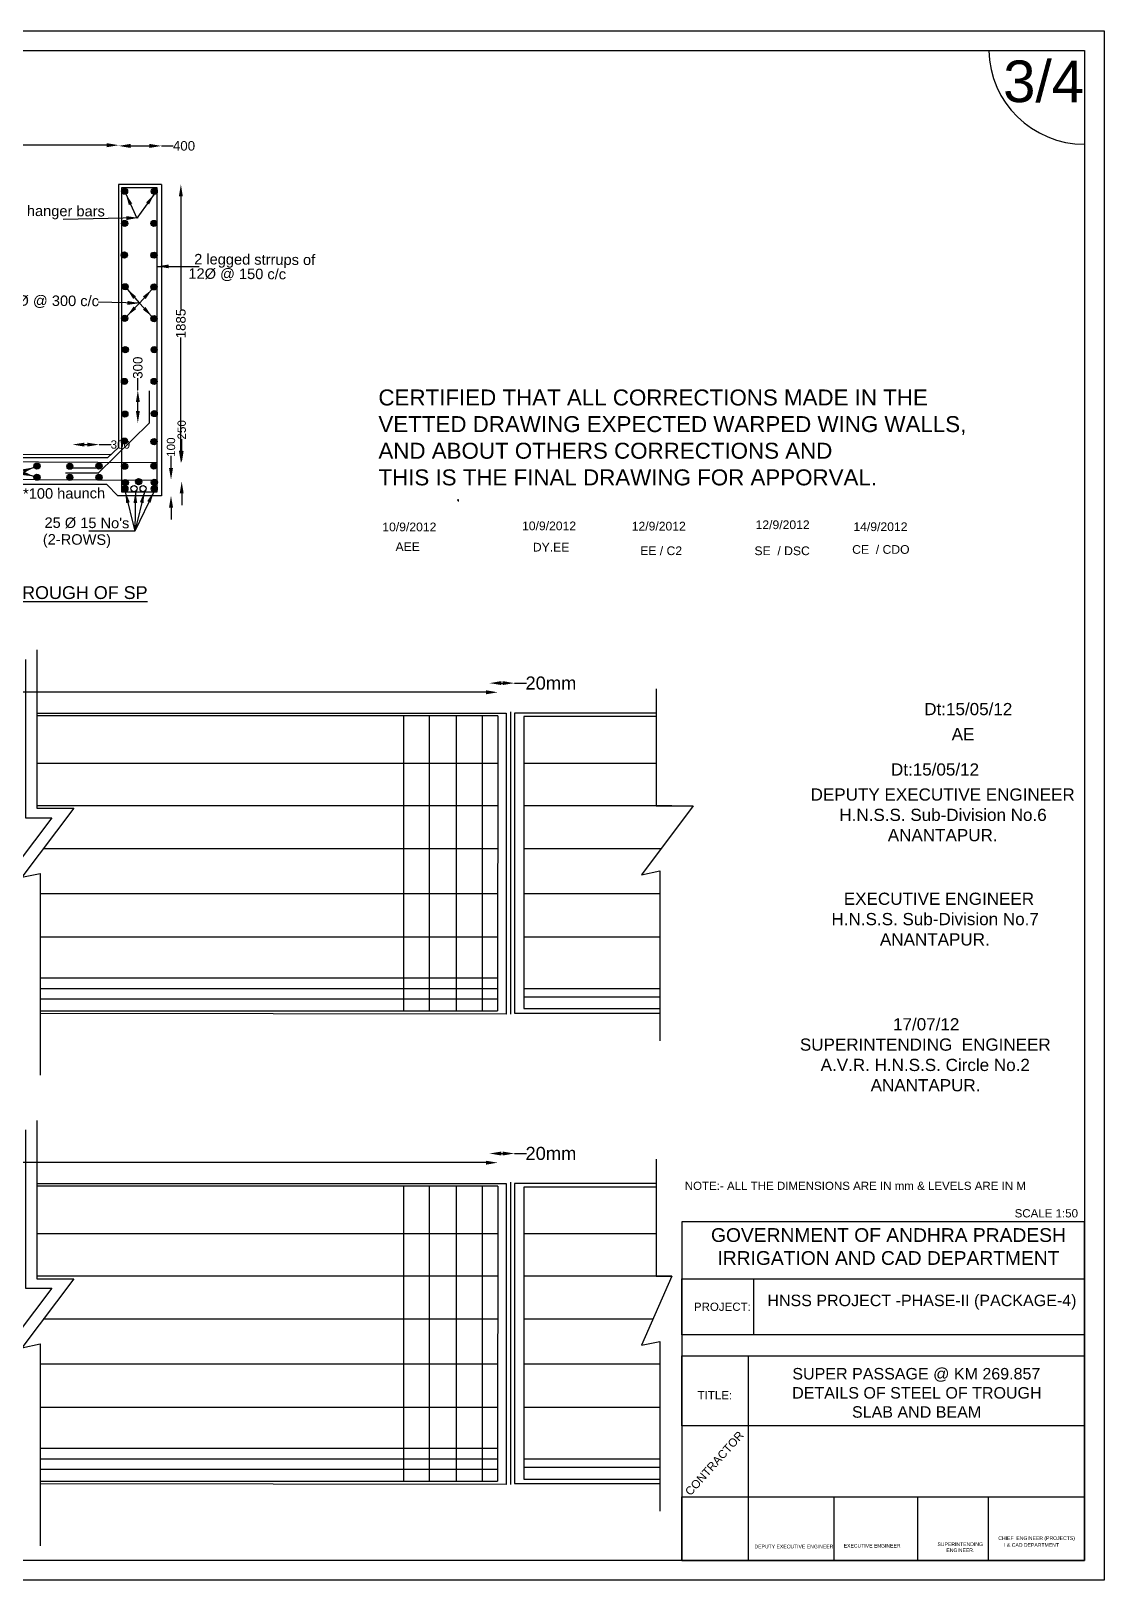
# Model space of a CAD drawing. Header units: millimetres. Extents: x 119690 to 138539, y -2815 to 10204.
# Drawn here: x 129523 to 138539, y -2815 to 10204 of the extents above; entities that cross this region are included whole.
import ezdxf

# ---------------------------------------------------------------- set-up
doc = ezdxf.new("R2010")
doc.units = ezdxf.units.MM
doc.header["$MEASUREMENT"] = 0
doc.layers.add('DRAWING', color=7, linetype='Continuous')
doc.layers.add('TEXT', color=7, linetype='Continuous')
doc.styles.get("Standard").update_dxf_attribs({"font": 'arial.ttf'})
doc.dimstyles.get("Standard").update_dxf_attribs({"dimtxt": 110, "dimasz": 100, "dimexe": 0.18, "dimexo": 0.0625, "dimgap": 0.09, "dimtad": 0, "dimdec": 0, "dimzin": 0, "dimdsep": 46, "dimtxsty": 'Standard', "dimcen": 0.09, "dimse1": 1, "dimse2": 1, "dimadec": 0, "dimazin": 0, "dimtfac": 1, "dimtdec": 0, "dimtofl": 0, "dimtmove": 0, "dimatfit": 3, "dimfxl": 1, "dimtolj": 1, "dimtzin": 0, "dimarcsym": 0})

# ---------------------------------------------------------------- blocks, each defined once
blk = doc.blocks.new('*D33')
at = {"layer": 'Defpoints', "color": 0}
for p in [(130619, 8915), (130619, 6576), (130783, 6576)]:
    blk.add_point(p, dxfattribs=at)
at = {"layer": 'TEXT', "color": 0, "lineweight": -2}
for p, q in [((130783, 8815), (130783, 7862)), ((130783, 6676), (130783, 7629))]:
    blk.add_line(p, q, dxfattribs=at)
at = {"layer": 'TEXT', "color": 0}
for points in [[(130766, 8815), (130799, 8815), (130783, 8915)], [(130766, 6676), (130799, 6676), (130783, 6576)]]:
    blk.add_solid(points, dxfattribs=at)
at = {"layer": 'TEXT', "color": 0, "insert": (130783, 7745), "char_height": 80, "attachment_point": 5, "rotation": 90}
blk.add_mtext('\\A1;1885', dxfattribs=at)
blk = doc.blocks.new('*D31')
at = {"layer": 'Defpoints', "color": 0}
for p in [(130421, 7185), (130434, 7185), (130431, 6909)]:
    blk.add_point(p, dxfattribs=at)
at = {"layer": 'TEXT', "color": 0, "lineweight": -2}
for p, q in [((130421, 7185), (130421, 7285)), ((130421, 7009), (130421, 7085))]:
    blk.add_line(p, q, dxfattribs=at)
at = {"layer": 'TEXT', "color": 0}
for points in [[(130405, 7085), (130438, 7085), (130421, 7185)], [(130405, 7009), (130438, 7009), (130421, 6909)]]:
    blk.add_solid(points, dxfattribs=at)
at = {"layer": 'TEXT', "color": 0, "insert": (130421, 7374), "char_height": 80, "attachment_point": 5, "rotation": 90}
blk.add_mtext('\\A1;300', dxfattribs=at)
blk = doc.blocks.new('*D34')
at = {"layer": 'Defpoints', "color": 0}
for p in [(130260, 9244), (126599, 8939), (130260, 8915)]:
    blk.add_point(p, dxfattribs=at)
at = {"layer": 'DRAWING', "color": 0, "lineweight": -2}
for p, q in [((126699, 9244), (128348, 9244)), ((130160, 9244), (128558, 9244))]:
    blk.add_line(p, q, dxfattribs=at)
at = {"layer": 'DRAWING', "color": 0}
for points in [[(126699, 9261), (126699, 9227), (126599, 9244)], [(130160, 9261), (130160, 9227), (130260, 9244)]]:
    blk.add_solid(points, dxfattribs=at)
at = {"layer": 'DRAWING', "color": 0, "insert": (128453, 9244), "char_height": 70, "attachment_point": 5}
blk.add_mtext('\\A1;2800', dxfattribs=at)
blk = doc.blocks.new('*D32')
at = {"layer": 'Defpoints', "color": 0}
for p in [(130619, 9238), (130260, 8915), (130619, 8915)]:
    blk.add_point(p, dxfattribs=at)
at = {"layer": 'TEXT', "color": 0, "lineweight": -2}
for p, q in [((130360, 9238), (130519, 9238)), ((130619, 9238), (130719, 9238))]:
    blk.add_line(p, q, dxfattribs=at)
at = {"layer": 'TEXT', "color": 0}
for points in [[(130360, 9255), (130360, 9221), (130260, 9238)], [(130519, 9255), (130519, 9221), (130619, 9238)]]:
    blk.add_solid(points, dxfattribs=at)
at = {"layer": 'TEXT', "color": 0, "insert": (130809, 9238), "char_height": 80, "attachment_point": 5}
blk.add_mtext('\\A1;400', dxfattribs=at)
blk = doc.blocks.new('*D40')
at = {"layer": 'Defpoints', "color": 0}
for p in [(130096, 6728), (129872, 6497), (130096, 6500)]:
    blk.add_point(p, dxfattribs=at)
at = {"layer": 'DRAWING', "color": 0, "lineweight": -2}
for p, q in [((129972, 6728), (129996, 6728)), ((130096, 6728), (130196, 6728))]:
    blk.add_line(p, q, dxfattribs=at)
at = {"layer": 'DRAWING', "color": 0}
for points in [[(129972, 6744), (129972, 6711), (129872, 6728)], [(129996, 6744), (129996, 6711), (130096, 6728)]]:
    blk.add_solid(points, dxfattribs=at)
at = {"layer": 'DRAWING', "color": 0, "insert": (130274, 6728), "char_height": 70, "attachment_point": 5}
blk.add_mtext('\\A1;300', dxfattribs=at)
blk = doc.blocks.new('*D41')
at = {"layer": 'Defpoints', "color": 0}
for p in [(130619, 6432), (130700, 6432), (130619, 6298)]:
    blk.add_point(p, dxfattribs=at)
at = {"layer": 'DRAWING', "color": 0, "lineweight": -2}
for p, q in [((130700, 6532), (130700, 6632)), ((130700, 6198), (130700, 6098))]:
    blk.add_line(p, q, dxfattribs=at)
at = {"layer": 'DRAWING', "color": 0}
for points in [[(130683, 6532), (130717, 6532), (130700, 6432)], [(130683, 6198), (130717, 6198), (130700, 6298)]]:
    blk.add_solid(points, dxfattribs=at)
at = {"layer": 'DRAWING', "color": 0, "insert": (130700, 6706), "char_height": 70, "attachment_point": 5, "rotation": 90}
blk.add_mtext('\\A1;100', dxfattribs=at)
blk = doc.blocks.new('*D42')
at = {"layer": 'Defpoints', "color": 0}
for p in [(130585, 6574), (130790, 6574), (130584, 6418)]:
    blk.add_point(p, dxfattribs=at)
at = {"layer": 'DRAWING', "color": 0, "lineweight": -2}
for p, q in [((130790, 6674), (130790, 6774)), ((130790, 6318), (130790, 6218))]:
    blk.add_line(p, q, dxfattribs=at)
at = {"layer": 'DRAWING', "color": 0}
for points in [[(130773, 6674), (130806, 6674), (130790, 6574)], [(130773, 6318), (130806, 6318), (130790, 6418)]]:
    blk.add_solid(points, dxfattribs=at)
at = {"layer": 'DRAWING', "color": 0, "insert": (130790, 6852), "char_height": 70, "attachment_point": 5, "rotation": 90}
blk.add_mtext('\\A1;250', dxfattribs=at)
blk = doc.blocks.new('*D43')
at = {"layer": 'Defpoints', "color": 0}
for p in [(121809, 4471), (121741, 1947), (129601, 1947)]:
    blk.add_point(p, dxfattribs=at)
at = {"layer": 'DRAWING', "color": 0, "lineweight": -2}
for p, q in [((121741, 4371), (121741, 3368)), ((121741, 2047), (121741, 3050))]:
    blk.add_line(p, q, dxfattribs=at)
at = {"layer": 'DRAWING', "color": 0}
for points in [[(121724, 4371), (121758, 4371), (121741, 4471)], [(121724, 2047), (121758, 2047), (121741, 1947)]]:
    blk.add_solid(points, dxfattribs=at)
at = {"layer": 'DRAWING', "color": 0, "insert": (121741, 3209), "char_height": 110, "attachment_point": 5, "rotation": 90}
blk.add_mtext('\\A1;1490', dxfattribs=at)
blk = doc.blocks.new('*D44')
at = {"layer": 'Defpoints', "color": 0}
for p in [(133446, 4646), (121601, 4471), (133446, 4471)]:
    blk.add_point(p, dxfattribs=at)
at = {"layer": 'DRAWING', "color": 0, "lineweight": -2}
for p, q in [((121701, 4646), (127322, 4646)), ((133346, 4646), (127725, 4646))]:
    blk.add_line(p, q, dxfattribs=at)
at = {"layer": 'DRAWING', "color": 0}
for points in [[(121701, 4663), (121701, 4629), (121601, 4646)], [(133346, 4663), (133346, 4629), (133446, 4646)]]:
    blk.add_solid(points, dxfattribs=at)
at = {"layer": 'DRAWING', "color": 0, "insert": (127523, 4646), "char_height": 110, "attachment_point": 5}
blk.add_mtext('\\A1;14980', dxfattribs=at)
blk = doc.blocks.new('*D45')
at = {"layer": 'Defpoints', "color": 0}
for p in [(133586, 4723), (133376, 4471), (133586, 4471)]:
    blk.add_point(p, dxfattribs=at)
at = {"layer": 'DRAWING', "color": 0, "lineweight": -2}
for p, q in [((133476, 4723), (133486, 4723)), ((133586, 4723), (133686, 4723))]:
    blk.add_line(p, q, dxfattribs=at)
at = {"layer": 'DRAWING', "color": 0}
for points in [[(133476, 4740), (133476, 4707), (133376, 4723)], [(133486, 4740), (133486, 4707), (133586, 4723)]]:
    blk.add_solid(points, dxfattribs=at)
at = {"layer": 'DRAWING', "color": 0, "insert": (133892, 4723), "char_height": 110, "attachment_point": 5}
blk.add_mtext('\\A1;20mm ', dxfattribs=at)
blk = doc.blocks.new('*D47')
at = {"layer": 'Defpoints', "color": 0}
for p in [(133446, 693), (120387, 517), (133446, 517)]:
    blk.add_point(p, dxfattribs=at)
at = {"layer": 'DRAWING', "color": 0, "lineweight": -2}
for p, q in [((120487, 693), (126715, 693)), ((133346, 693), (127118, 693))]:
    blk.add_line(p, q, dxfattribs=at)
at = {"layer": 'DRAWING', "color": 0}
for points in [[(120487, 709), (120487, 676), (120387, 693)], [(133346, 709), (133346, 676), (133446, 693)]]:
    blk.add_solid(points, dxfattribs=at)
at = {"layer": 'DRAWING', "color": 0, "insert": (126916, 693), "char_height": 110, "attachment_point": 5}
blk.add_mtext('\\A1;14980', dxfattribs=at)
blk = doc.blocks.new('*D49')
at = {"layer": 'Defpoints', "color": 0}
for p in [(133586, 770), (133376, 517), (133586, 517)]:
    blk.add_point(p, dxfattribs=at)
at = {"layer": 'DRAWING', "color": 0, "lineweight": -2}
for p, q in [((133476, 770), (133486, 770)), ((133586, 770), (133686, 770))]:
    blk.add_line(p, q, dxfattribs=at)
at = {"layer": 'DRAWING', "color": 0}
for points in [[(133476, 786), (133476, 753), (133376, 770)], [(133486, 786), (133486, 753), (133586, 770)]]:
    blk.add_solid(points, dxfattribs=at)
at = {"layer": 'DRAWING', "color": 0, "insert": (133892, 770), "char_height": 110, "attachment_point": 5}
blk.add_mtext('\\A1;20mm ', dxfattribs=at)

msp = doc.modelspace()

# ---------------------------------------------------------------- hatches: boundary and pattern name
at = {"layer": 'DRAWING'}
h = msp.add_hatch(color=256, dxfattribs=at)
h.paths.add_polyline_path([(130283.7, 8857.3, -0.1836477), (130290.2, 8874.5), (130328.7, 8874.5, -0.1064012), (130334.1, 8865), (130334.1, 8849.7, -0.8591403)])
h.paths.add_polyline_path([(130328.7, 8874.5), (130290.2, 8874.5, -0.4491542)])
h = msp.add_hatch(color=256, dxfattribs=at)
h.paths.add_polyline_path([(130533, 8857.3, -0.1836477), (130539.5, 8874.5), (130578.1, 8874.5, -0.1064012), (130583.4, 8865), (130583.4, 8849.7, -0.8591403)])
h.paths.add_polyline_path([(130578.1, 8874.5), (130539.5, 8874.5, -0.4491542)])
h = msp.add_hatch(color=256, dxfattribs=at)
h.paths.add_polyline_path([(130285, 8586.2, -0.1836477), (130291.5, 8603.3), (130330.1, 8603.3, -0.1064012), (130335.4, 8593.9), (130335.4, 8578.5, -0.8591403)])
h.paths.add_polyline_path([(130330.1, 8603.3), (130291.5, 8603.3, -0.4491542)])
h = msp.add_hatch(color=256, dxfattribs=at)
h.paths.add_polyline_path([(130530.5, 8586.2, -0.1836477), (130537, 8603.3), (130575.5, 8603.3, -0.1064012), (130580.9, 8593.9), (130580.9, 8578.5, -0.8591403)])
h.paths.add_polyline_path([(130575.5, 8603.3), (130537, 8603.3, -0.4491542)])
h = msp.add_hatch(color=256, dxfattribs=at)
h.paths.add_polyline_path([(130282.4, 8321, -0.1836477), (130288.9, 8338.1), (130327.4, 8338.1, -0.1064012), (130332.8, 8328.7), (130332.8, 8313.3, -0.8591403)])
h.paths.add_polyline_path([(130327.4, 8338.1), (130288.9, 8338.1, -0.4491542)])
h = msp.add_hatch(color=256, dxfattribs=at)
h.paths.add_polyline_path([(130531.7, 8319.7, -0.1836477), (130538.2, 8336.8), (130576.8, 8336.8, -0.1064012), (130582.1, 8327.4), (130582.1, 8312, -0.8591403)])
h.paths.add_polyline_path([(130576.8, 8336.8), (130538.2, 8336.8, -0.4491542)])
h = msp.add_hatch(color=256, dxfattribs=at)
h.paths.add_polyline_path([(130288.9, 8054.1, -0.1836477), (130295.4, 8071.2), (130333.9, 8071.2, -0.1064012), (130339.3, 8061.8), (130339.3, 8046.4, -0.8591403)])
h.paths.add_polyline_path([(130333.9, 8071.2), (130295.4, 8071.2, -0.4491542)])
h = msp.add_hatch(color=256, dxfattribs=at)
h.paths.add_polyline_path([(130531.7, 8052.8, -0.1836477), (130538.2, 8069.9), (130576.8, 8069.9, -0.1064012), (130582.1, 8060.5), (130582.1, 8045.1, -0.8591403)])
h.paths.add_polyline_path([(130576.8, 8069.9), (130538.2, 8069.9, -0.4491542)])
h = msp.add_hatch(color=256, dxfattribs=at)
h.paths.add_polyline_path([(130285, 7789.4, -0.1836477), (130291.5, 7806.6), (130330.1, 7806.6, -0.1064012), (130335.4, 7797.1), (130335.4, 7781.8, -0.8591403)])
h.paths.add_polyline_path([(130330.1, 7806.6), (130291.5, 7806.6, -0.4491542)])
h = msp.add_hatch(color=256, dxfattribs=at)
h.paths.add_polyline_path([(130531.7, 7785.6, -0.1836477), (130538.2, 7802.7), (130576.8, 7802.7, -0.1064012), (130582.1, 7793.2), (130582.1, 7777.9, -0.8591403)])
h.paths.add_polyline_path([(130576.8, 7802.7), (130538.2, 7802.7, -0.4491542)])
h = msp.add_hatch(color=256, dxfattribs=at)
h.paths.add_polyline_path([(130289.9, 7525.2, -0.1836477), (130296.4, 7542.3), (130334.9, 7542.3, -0.1064012), (130340.3, 7532.9), (130340.3, 7517.5, -0.8591403)])
h.paths.add_polyline_path([(130334.9, 7542.3), (130296.4, 7542.3, -0.4491542)])
h = msp.add_hatch(color=256, dxfattribs=at)
h.paths.add_polyline_path([(130532.6, 7525.2, -0.1836477), (130539.1, 7542.3), (130577.6, 7542.3, -0.1064012), (130583, 7532.9), (130583, 7517.5, -0.8591403)])
h.paths.add_polyline_path([(130577.6, 7542.3), (130539.1, 7542.3, -0.4491542)])
h = msp.add_hatch(color=256, dxfattribs=at)
h.paths.add_polyline_path([(130283.4, 7258.8, -0.1836477), (130289.9, 7275.9), (130328.4, 7275.9, -0.1064012), (130333.7, 7266.5), (130333.7, 7251.1, -0.8591403)])
h.paths.add_polyline_path([(130328.4, 7275.9), (130289.9, 7275.9, -0.4491542)])
h = msp.add_hatch(color=256, dxfattribs=at)
h.paths.add_polyline_path([(130531.8, 7258.8, -0.1836477), (130538.3, 7275.9), (130576.8, 7275.9, -0.1064012), (130582.2, 7266.5), (130582.2, 7251.1, -0.8591403)])
h.paths.add_polyline_path([(130576.8, 7275.9), (130538.3, 7275.9, -0.4491542)])
h = msp.add_hatch(color=256, dxfattribs=at)
h.paths.add_polyline_path([(130286.6, 6984.1, -0.1836477), (130293.2, 7001.3), (130331.7, 7001.3, -0.1064012), (130337, 6991.8), (130337, 6976.5, -0.8591403)])
h.paths.add_polyline_path([(130331.7, 7001.3), (130293.2, 7001.3, -0.4491542)])
h = msp.add_hatch(color=256, dxfattribs=at)
h.paths.add_polyline_path([(130533.4, 6989, -0.1836477), (130539.9, 7006.1), (130578.4, 7006.1, -0.1064012), (130583.8, 6996.7), (130583.8, 6981.3, -0.8591403)])
h.paths.add_polyline_path([(130578.4, 7006.1), (130539.9, 7006.1, -0.4491542)])
h = msp.add_hatch(color=256, dxfattribs=at)
h.paths.add_polyline_path([(130283.4, 6756.7, -0.1836477), (130289.9, 6773.8), (130328.4, 6773.8, -0.1064012), (130333.7, 6764.3), (130333.7, 6749, -0.8591403)])
h.paths.add_polyline_path([(130328.4, 6773.8), (130289.9, 6773.8, -0.4491542)])
h = msp.add_hatch(color=256, dxfattribs=at)
h.paths.add_polyline_path([(130531.7, 6752.6, -0.1836477), (130538.2, 6769.7), (130576.8, 6769.7, -0.1064012), (130582.1, 6760.3), (130582.1, 6744.9, -0.8591403)])
h.paths.add_polyline_path([(130576.8, 6769.7), (130538.2, 6769.7, -0.4491542)])
h = msp.add_hatch(color=256, dxfattribs=at)
h.paths.add_polyline_path([(129547.7, 6547.2, -0.1836477), (129554.2, 6564.3), (129592.8, 6564.3, -0.1064012), (129598.1, 6554.8), (129598.1, 6539.5, -0.8591403)])
h.paths.add_polyline_path([(129592.8, 6564.3), (129554.2, 6564.3, -0.4491542)])
h = msp.add_hatch(color=256, dxfattribs=at)
h.paths.add_polyline_path([(129824, 6546.1, -0.1836477), (129830.6, 6563.3), (129869.1, 6563.3, -0.1064012), (129874.4, 6553.8), (129874.4, 6538.5, -0.8591403)])
h.paths.add_polyline_path([(129869.1, 6563.3), (129830.6, 6563.3, -0.4491542)])
h = msp.add_hatch(color=256, dxfattribs=at)
h.paths.add_polyline_path([(130069.1, 6547.2, -0.1836477), (130075.6, 6564.3), (130114.1, 6564.3, -0.1064012), (130119.5, 6554.8), (130119.5, 6539.5, -0.8591403)])
h.paths.add_polyline_path([(130114.1, 6564.3), (130075.6, 6564.3, -0.4491542)])
h = msp.add_hatch(color=256, dxfattribs=at)
h.paths.add_polyline_path([(130285.3, 6546.1, -0.1836477), (130291.8, 6563.3), (130330.4, 6563.3, -0.1064012), (130335.7, 6553.8), (130335.7, 6538.5, -0.8591403)])
h.paths.add_polyline_path([(130330.4, 6563.3), (130291.8, 6563.3, -0.4491542)])
h = msp.add_hatch(color=256, dxfattribs=at)
h.paths.add_polyline_path([(130530.3, 6547.2, -0.1836477), (130536.9, 6564.3), (130575.4, 6564.3, -0.1064012), (130580.7, 6554.8), (130580.7, 6539.5, -0.8591403)])
h.paths.add_polyline_path([(130575.4, 6564.3), (130536.9, 6564.3, -0.4491542)])
h = msp.add_hatch(color=256, dxfattribs=at)
h.paths.add_polyline_path([(129547.7, 6453.5, -0.1836477), (129554.2, 6470.6), (129592.8, 6470.6, -0.1064012), (129598.1, 6461.2), (129598.1, 6445.8, -0.8591403)])
h.paths.add_polyline_path([(129592.8, 6470.6), (129554.2, 6470.6, -0.4491542)])
h = msp.add_hatch(color=256, dxfattribs=at)
h.paths.add_polyline_path([(129824, 6452.5, -0.1836477), (129830.6, 6469.6), (129869.1, 6469.6, -0.1064012), (129874.4, 6460.2), (129874.4, 6444.8, -0.8591403)])
h.paths.add_polyline_path([(129869.1, 6469.6), (129830.6, 6469.6, -0.4491542)])
h = msp.add_hatch(color=256, dxfattribs=at)
h.paths.add_polyline_path([(130069.1, 6453.5, -0.1836477), (130075.6, 6470.6), (130114.1, 6470.6, -0.1064012), (130119.5, 6461.2), (130119.5, 6445.8, -0.8591403)])
h.paths.add_polyline_path([(130114.1, 6470.6), (130075.6, 6470.6, -0.4491542)])
for points in [[(130316.1, 6382.7, -0.0345592), (130312.6, 6382.9, 0.4142136), (130286.8, 6357.1, 0.3742964), (130309, 6331.6), (130316.1, 6331.6, 0.3742964), (130338.3, 6357.1, 0.3742964)], [(130341.9, 6408.5, 0.2369283), (130331.5, 6429.1), (130300.9, 6429.3, 0.23987), (130290.3, 6408.5, 0.3742964), (130312.6, 6382.9, -0.0345592), (130316.1, 6382.7, 0.4142136)], [(130331.5, 6429.1, 0.3284372), (130300.9, 6429.3)], [(130555, 6331.6), (130562.1, 6331.6, 0.3742964), (130584.3, 6357.1, 1), (130532.7, 6357.1, 0.3742964)]]:
    msp.add_hatch(color=256, dxfattribs=at).paths.add_polyline_path(points)
h = msp.add_hatch(color=256, dxfattribs=at)
h.paths.add_polyline_path([(130405.7, 6428.7, -0.5766522), (130450.3, 6428.5)])
h.paths.add_polyline_path([(130450.3, 6428.5, -0.1305032), (130453.7, 6415.7, -1), (130402.1, 6415.7, -0.1333352), (130405.7, 6428.7)])
h = msp.add_hatch(color=256, dxfattribs=at)
h.paths.add_polyline_path([(130584.3, 6402.9, -0.8591403), (130533.9, 6410.6, -0.1869279), (130540.6, 6428), (130578.9, 6427.8, -0.1067934), (130584.3, 6418.3)])
h.paths.add_polyline_path([(130540.6, 6428, -0.4448839), (130578.9, 6427.8)])

# ---------------------------------------------------------------- linework, layer by layer
for points in [[(119689.5, 10203.9), (138539.3, 10203.9), (138539.3, -2814.7), (119689.5, -2814.7)], [(119853.9, 10039.5), (138375, 10039.5), (138375, -2650.4), (119853.9, -2650.4)], [(130584.3, 8885.1), (130284.7, 8885.1), (130284.7, 6331.6), (130584.3, 6331.6)]]:
    msp.add_lwpolyline(points, close=True, dxfattribs=at)
for points in [[(130619.3, 8914.7), (130619.3, 6298.2), (130253.8, 6298.2), (130160.1, 6391.6), (126781, 6391.6)], [(130619.3, 8914.7), (130259.7, 8914.7), (130259.7, 6702.9), (130165.2, 6615.8), (126786.7, 6615.8)], [(130517.2, 7180.2), (130517.2, 6908.9), (130088.8, 6486.4), (129813.8, 6486.4)], [(130194.9, 6643.2), (126755, 6641.8)], [(126599.5, 6449.9), (130584.3, 6427.7), (130584.3, 6574), (126599.5, 6596.2)], [(130090.7, 6528.7), (129822.2, 6528.7)], [(129571.4, 5001.7), (129571.4, 3671.5), (129882.7, 3671.5)], [(129478.6, 4922.5), (129478.6, 3592.2), (129697.8, 3592.2)], [(134776.8, 4676.1), (134776.8, 3692.5), (135088.1, 3692.5)], [(129571.4, 4470.5), (133516.4, 4470.5)], [(133446.2, 4448.6), (129571.4, 4448.6)], [(132652.6, 4448.6), (132652.6, 1969)], [(132868.4, 4448.6), (132868.4, 1969)], [(133094.9, 4448.6), (133094.9, 1969)], [(133313.4, 4448.6), (133313.4, 1969)], [(133446.2, 4448.6), (133444.4, 1969)], [(133516.4, 4470.5), (133516.4, 1941.1)], [(133551.4, 4482.5), (133551.4, 1941)], [(134776.8, 4470.5), (133586, 4470.5), (133586, 1949.6), (134806.1, 1949.6)], [(134776.8, 4441.4), (133664.2, 4441.4), (133664.2, 1987.4), (134806.1, 1987.4)], [(133444.4, 4048.7), (129571.4, 4048.7)], [(134776.8, 4048.7), (133664.2, 4048.7)], [(129882.7, 3671.5), (129446.6, 3091.6), (129600.7, 3123.1), (129600.7, 1427.2)], [(133444.4, 3692.5), (129571.4, 3692.5)], [(134908.6, 3692.5), (133664.2, 3692.5)], [(135088.1, 3692.5), (134652, 3112.6), (134806.1, 3144.2), (134806.1, 1716.3)], [(129697.8, 3592.2), (129257.5, 3010.9), (129411.6, 3042.4), (129411.6, 1346.5)], [(133444.4, 3329.9), (129625.8, 3329.9)], [(134815.3, 3329.9), (133664.2, 3329.9)], [(133444.4, 2951.6), (129600.7, 2951.6)], [(134806.1, 2951.6), (133664.2, 2951.6)], [(133444.4, 2588.6), (129600.7, 2588.6)], [(134806.1, 2588.6), (133664.2, 2588.6)], [(133444.4, 2243.3), (129600.7, 2243.3)], [(133444.4, 2153.4), (129600.7, 2153.4)], [(134806.1, 2153.4), (133664.2, 2153.4)], [(134806.1, 2084.5), (133664.2, 2084.5)], [(133444.4, 2067.9), (129600.7, 2067.9)], [(129600.7, 1969), (133444.4, 1969)], [(133516.4, 1969), (133516.4, 1969)], [(133516, 1941.1), (129600.7, 1947.2)], [(129571.4, 1048.1), (129571.4, -282.1), (129882.7, -282.1)], [(129478.6, 968.9), (129478.6, -361.4), (129697.8, -361.4)], [(134776.8, 722.5), (134776.8, -261.1), (134908.6, -261.1)], [(133551.4, 528.9), (133551.4, -2012.6)], [(129571.4, 516.9), (133516.4, 516.9)], [(133446.2, 495), (129571.4, 495)], [(132652.6, 495), (132652.6, -1984.6)], [(132868.4, 495), (132868.4, -1984.6)], [(133094.9, 495), (133094.9, -1984.6)], [(133313.4, 495), (133313.4, -1984.6)], [(133446.2, 495), (133444.4, -1984.6)], [(133516.4, 516.9), (133516.4, -2012.5)], [(134776.8, 516.9), (133586, 516.9), (133586, -2004), (134806.1, -2004)], [(134776.8, 487.8), (133664.2, 487.8), (133664.2, -1966.2), (134806.1, -1966.2)], [(133444.4, 95.1), (129571.4, 95.1)], [(134776.8, 95.1), (133664.2, 95.1)], [(129697.8, -361.4), (129257.5, -942.7), (129411.6, -911.2), (129411.6, -2607.1)], [(129882.7, -282.1), (129446.6, -862), (129600.7, -830.5), (129600.7, -2526.4)], [(133444.4, -261.1), (129571.4, -261.1)], [(134908.6, -261.1), (133664.2, -261.1)], [(134908.6, -261.1), (134652, -841), (134806.1, -809.4), (134806.1, -2237.3)], [(133444.4, -623.7), (129625.8, -623.7)], [(134748.1, -623.7), (133664.2, -623.7)], [(133444.4, -1002), (129600.7, -1002)], [(134806.1, -1002), (133664.2, -1002)], [(133444.4, -1365), (129600.7, -1365)], [(134806.1, -1365), (133664.2, -1365)], [(133444.4, -1710.3), (129600.7, -1710.3)], [(133444.4, -1800.2), (129600.7, -1800.2)], [(134806.1, -1800.2), (133664.2, -1800.2)], [(133444.4, -1885.7), (129600.7, -1885.7)], [(134806.1, -1869.1), (133664.2, -1869.1)], [(129600.7, -1984.6), (133444.4, -1984.6)], [(133516, -2012.5), (129600.7, -2006.5)], [(133516.4, -1984.6), (133516.4, -1984.6)]]:
    msp.add_lwpolyline(points, dxfattribs=at)
for centre in [(130309.5, 8857.3), (130558.8, 8857.3), (130310.8, 8586.2), (130556.2, 8586.2), (130308.1, 8321), (130557.5, 8319.7), (130314.7, 8054.1), (130557.5, 8052.8), (130310.8, 7789.4), (130557.5, 7785.6), (130315.7, 7525.2), (130558.4, 7525.2), (130309.1, 7258.8), (130557.6, 7258.8), (130312.4, 6984.1), (130559.1, 6989), (130309.1, 6756.7), (130557.5, 6752.6), (129573.5, 6547.2), (129849.8, 6546.1), (130094.8, 6547.2), (130311.1, 6546.1), (130556.1, 6547.2), (129573.5, 6453.5), (129849.8, 6452.5), (130094.8, 6453.5), (130312.6, 6357.1), (130316.1, 6408.5), (130389.2, 6357.1), (130427.9, 6415.7), (130465.7, 6357.1), (130558.5, 6357.1), (130559.7, 6410.6)]:
    msp.add_circle(centre, 25.8, dxfattribs=at)
msp.add_arc((138374.3, 10055.7), 803.5, 181.15649, 270.05044, dxfattribs=at)
at = {"layer": 'TEXT'}
for points in [[(138375, 194.5), (134992.5, 194.5), (134992.5, -2650.4), (138375, -2650.4)], [(134992.5, -284.7), (138375, -284.7), (138375, -753.7), (134992.5, -753.7)], [(134992.5, -929.4), (138375, -929.4), (138375, -1517.6), (134992.5, -1517.6)], [(134992.5, -2116.6), (138375, -2116.6), (138375, -2650.4), (134992.5, -2650.4)]]:
    msp.add_lwpolyline(points, close=True, dxfattribs=at)
for points in [[(135593.2, -284.7), (135593.2, -753.7)], [(135550.1, -929.4), (135550.1, -2650.4)], [(136269, -2116.6), (136269, -2650.4)], [(136970.8, -2116.6), (136970.8, -2650.4)], [(137566.6, -2116.6), (137566.6, -2650.4)]]:
    msp.add_lwpolyline(points, dxfattribs=at)
msp.add_spline([(133116.4, 6253.6), (133114.6, 6262.1), (133107, 6261.5), (133108.8, 6257), (133115.5, 6254.5), (133118.3, 6254.5)], degree=3, dxfattribs=at)

# ---------------------------------------------------------------- texts
at = {"layer": 'DRAWING'}
for s, height, rotation, p in [('3/4', 350, 359.65712, (137690.7, 9606.8)), ('16Ø-2 nos of hanger bars', 87.884, 359.65712, (128744.9, 8653.4)), ('2 legged strrups of ', 87.884, 359.65712, (130894.4, 8242.7)), ('12Ø @ 150 c/c', 87.884, 359.65712, (130845.9, 8121.6)), ('12 mm Ø @ 300 c/c', 87.884, 359.65712, (129000.7, 7897.3)), ('100*100 haunch', 87.884, 0.34288, (129252.2, 6270.7)), ("25 Ø 15 No's", 87.884, 359.65712, (129636.7, 6028.2)), ('(2-ROWS)', 87.88, 359.65712, (129622.9, 5888.1))]:
    msp.add_text(s, height=height, rotation=rotation, dxfattribs=at).set_placement(p)
at = {"layer": 'TEXT'}
for s, height, p in [('%%UREINFORCEMENT DETAILS FOR OPEN TROUGH OF SP', 107.808, (126503.7, 5430)), ('Dt:15/05/12', 102.48, (137028.8, 4453.7)), ('AE ', 102.48, (137259.5, 4242.8)), ('Dt:15/05/12', 102.48, (136749.2, 3946.1)), ('I & CAD DEPARTMENT', 30.616, (137699.8, -2535.4))]:
    msp.add_text(s, height=height, dxfattribs=at).set_placement(p)
msp.add_text('CONTRACTOR', height=69.29, rotation=48.32395, dxfattribs=at).set_placement((135064.3, -2111.8))
at = {"layer": 'TEXT', "attachment_point": 1}
for s, insert, char_height, width in [('CERTIFIED THAT ALL CORRECTIONS MADE IN THE \\PVETTED DRAWING EXPECTED WARPED WING WALLS,\\PAND ABOUT OTHERS CORRECTIONS AND \\PTHIS IS THE FINAL DRAWING FOR APPORVAL. ', (132442.6, 7190.9), 134.281, 4951.081), ('10/9/2012', (132475.3, 6072.1), 73.09, 354.486), ('10/9/2012', (133649.4, 6081), 73.09, 354.486), ('12/9/2012', (134571.1, 6078.8), 73.09, 354.486), ('12/9/2012', (135611.8, 6090.7), 73.09, 354.486), ('14/9/2012', (136433.8, 6074.2), 73.09, 354.486), ('AEE', (132586.4, 5905.9), 73.09, 354.486), ('DY.EE', (133740.4, 5902.2), 73.09, 354.486), (' EE / C2', (134613.9, 5872.1), 73.09, 490.879), ('SE  / DSC', (135602.2, 5871.7), 73.09, 490.879), ('CE  / CDO', (136423.2, 5882.8), 73.09, 490.879), ('\\pi653.46;DEPUTY EXECUTIVE ENGINEER\\P\\pi894.56;H.N.S.S. Sub-Division No.6 \\P\\pi1301.6;ANANTAPUR.', (135420.9, 3838), 102.48, 3513.509), ('\\pi918.39;  EXECUTIVE ENGINEER\\P\\pi894.52;H.N.S.S. Sub-Division No.7\\P\\pi1301.6;ANANTAPUR.', (135355, 2962.1), 102.48, 3513.509), ('\\pi1489.7;17/07/12\\P\\pi706.9;SUPERINTENDING  ENGINEER\\P\\pi881.45;A.V.R. H.N.S.S. Circle No.2\\P\\pi1301.6;ANANTAPUR.', (135277, 1907.2), 102.48, 3513.509), ('NOTE:- ALL THE DIMENSIONS ARE IN mm & LEVELS ARE IN M     ^I\\P^I\\P^I^I^I^I^I^I^I^I^I^ISCALE 1:50', (135016.7, 532.9), 69.29, 4629.489), ('PROJECT:', (135093.5, -483.3), 69.29, 646.499), ('\\pi705.15;SUPER PASSAGE @ KM 269.857 \\P\\pi703.54;DETAILS OF STEEL OF TROUGH \\P\\pi1206.3;SLAB AND BEAM', (135215.5, -1032.6), 96.446, 3481.976), ('TITLE:', (135124.1, -1227.4), 69.29, 375.733), ('CHIEF  ENGINEER (PROJECTS)', (137650.9, -2447.3), 30.616, 689.72), ('DEPUTY EXECUTIVE ENGINEER  ', (135602.1, -2517.9), 30.616, 859.871), ('  EXECUTIVE ENGINEER  ', (136328.1, -2511.3), 30.616, 859.871), ('\\pi80.648;SUPERINTENDING \\P\\pi155.56;ENGINEER.', (137059, -2498.4), 30.616, 539.297)]:
    msp.add_mtext(s, dxfattribs=dict(at, insert=insert, char_height=char_height, width=width))
at = {"layer": 'TEXT', "color": 7, "width": 3300.618, "attachment_point": 5}
for s, insert, char_height in [('GOVERNMENT OF ANDHRA PRADESH\\PIRRIGATION AND CAD DEPARTMENT', (136728.1, -12.7), 115.735), ('HNSS PROJECT -PHASE-II (PACKAGE-4)', (137009.4, -479.4), 96.446)]:
    msp.add_mtext(s, dxfattribs=dict(at, insert=insert, char_height=char_height))

# ---------------------------------------------------------------- dimensions: what is measured, and where the dimension line sits
at = {"layer": 'DRAWING'}
dim = msp.add_linear_dim(base=(130259.7, 9244.1), p1=(126599.5, 8939), p2=(130259.7, 8914.7), angle=180, text='2800', dimstyle='Standard', override={"dimtxt": 70, "dimfxl": 2000}, dxfattribs=at)
dim.commit()
dim.dimension.update_dxf_attribs({"geometry": '*D34', "text_midpoint": (128452.7, 9244.1), "dimtype": 160})
for base, p1, p2, text, picture, middle in [((130789.7, 6574), (130584.3, 6418.3), (130585.2, 6574), '250', '*D42', (130789.7, 6851.9)), ((130700, 6431.7), (130619.3, 6298.2), (130619.3, 6431.7), '100', '*D41', (130700, 6705.7))]:
    dim = msp.add_linear_dim(base=base, p1=p1, p2=p2, angle=90, text=text, dimstyle='Standard', override={"dimtxt": 70, "dimfxl": 2000}, dxfattribs=at)
    dim.commit()
    dim.dimension.update_dxf_attribs({"geometry": picture, "text_midpoint": middle})
for base, p1, p2, text, override, picture, middle in [((130096.3, 6727.6), (129872.3, 6497.3), (130096.3, 6499.5), '300', {"dimtxt": 70, "dimfxl": 2000}, '*D40', (130273.6, 6727.6)), ((133446.2, 4646.2), (121600.6, 4470.5), (133446.2, 4470.5), '14980', {"dimfxl": 2000}, '*D44', (127523.4, 4646.2)), ((133586, 4723.4), (133375.8, 4470.5), (133586, 4470.5), '20mm ', {"dimfxl": 2000}, '*D45', (133892.4, 4723.4)), ((133586, 769.8), (133375.8, 516.9), (133586, 516.9), '20mm ', {"dimfxl": 2000}, '*D49', (133892.4, 769.8)), ((133446.2, 692.6), (120386.6, 516.9), (133446.2, 516.9), '14980', {"dimfxl": 2000}, '*D47', (126916.4, 692.6))]:
    dim = msp.add_linear_dim(base=base, p1=p1, p2=p2, text=text, dimstyle='Standard', override=override, dxfattribs=at)
    dim.commit()
    dim.dimension.update_dxf_attribs({"geometry": picture, "text_midpoint": middle})
dim = msp.add_linear_dim(base=(121741, 1947.2), p1=(121808.9, 4470.5), p2=(129600.7, 1947.2), angle=90, text='1490', dimstyle='Standard', dxfattribs=at)
dim.commit()
dim.dimension.update_dxf_attribs({"geometry": '*D43', "text_midpoint": (121741, 3208.8)})
at = {"layer": 'TEXT'}
for base, p1, p2, angle, text, picture, middle in [((130619.3, 9237.9), (130259.7, 8914.7), (130619.3, 8914.7), 180, '400', '*D32', (130809.2, 9237.9)), ((130782.6, 6576.2), (130619.3, 8914.7), (130619.3, 6576.2), 90, '1885', '*D33', (130782.6, 7745.4)), ((130421.2, 7185.4), (130431.5, 6908.9), (130434.3, 7185.4), 90, '300', '*D31', (130421.2, 7373.7))]:
    dim = msp.add_linear_dim(base=base, p1=p1, p2=p2, angle=angle, text=text, dimstyle='Standard', override={"dimtxt": 80, "dimfxl": 2000}, dxfattribs=at)
    dim.commit()
    dim.dimension.update_dxf_attribs({"geometry": picture, "text_midpoint": middle})

# ---------------------------------------------------------------- leaders
at = {"layer": 'DRAWING'}
for points, override in [([(130320.2, 8833.9), (130412.8, 8631.5)], {"dimasz": 95, "dimgap": 0.09, "dimtad": 0, "dimfxl": 2000, "dimarcsym": 1}), ([(130558.8, 8831.5), (130412.8, 8631.5)], {"dimasz": 95, "dimgap": 0.09, "dimtad": 0, "dimfxl": 2000, "dimarcsym": 1}), ([(130425.2, 8633.5), (129794, 8619.9)], {"dimgap": 0.09, "dimtad": 0, "dimfxl": 2000}), ([(130584.3, 8225.5), (130937.1, 8225.5)], {"dimasz": 95, "dimgap": 0.09, "dimtad": 0, "dimfxl": 2000, "dimarcsym": 1}), ([(130331.5, 8034.6), (130434, 7915.9)], {"dimasz": 95, "dimgap": 0.09, "dimtad": 0, "dimfxl": 2000, "dimarcsym": 1}), ([(130539.5, 8031.9), (130434, 7915.9)], {"dimasz": 95, "dimgap": 0.09, "dimtad": 0, "dimfxl": 2000, "dimarcsym": 1}), ([(130434, 7915.9), (130087.5, 7925.1)], {"dimgap": 0.09, "dimtad": 0, "dimfxl": 2000}), ([(130331.3, 7809.8), (130434, 7915.9)], {"dimasz": 95, "dimgap": 0.09, "dimtad": 0, "dimfxl": 2000, "dimarcsym": 1}), ([(130539.8, 7804.3), (130434, 7915.9)], {"dimasz": 95, "dimgap": 0.09, "dimtad": 0, "dimfxl": 2000, "dimarcsym": 1}), ([(129550.2, 6536.3), (129429.3, 6494.7)], {"dimasz": 95, "dimgap": 0.09, "dimtad": 0, "dimfxl": 2000, "dimarcsym": 1}), ([(129548.7, 6460.6), (129429.3, 6494.7)], {"dimasz": 95, "dimgap": 0.09, "dimtad": 0, "dimfxl": 2000, "dimarcsym": 1}), ([(130555, 6331.6), (130396.4, 6001.1), (130010.4, 6001.1)], {"dimasz": 95, "dimgap": 0.09, "dimtad": 0, "dimfxl": 2000, "dimarcsym": 1}), ([(130316.1, 6331.6), (130396.4, 6001.1)], {"dimasz": 95, "dimgap": 0.09, "dimtad": 0, "dimfxl": 2000, "dimarcsym": 1}), ([(130401.8, 6331.6), (130396.4, 6001.1)], {"dimasz": 95, "dimgap": 0.09, "dimtad": 0, "dimfxl": 2000, "dimarcsym": 1}), ([(130475.9, 6332.1), (130396.4, 6001.1)], {"dimasz": 95, "dimgap": 0.09, "dimtad": 0, "dimfxl": 2000, "dimarcsym": 1})]:
    msp.add_leader(points, dimstyle='Standard', override=override, dxfattribs=at)

doc.saveas('drawing.dxf')
